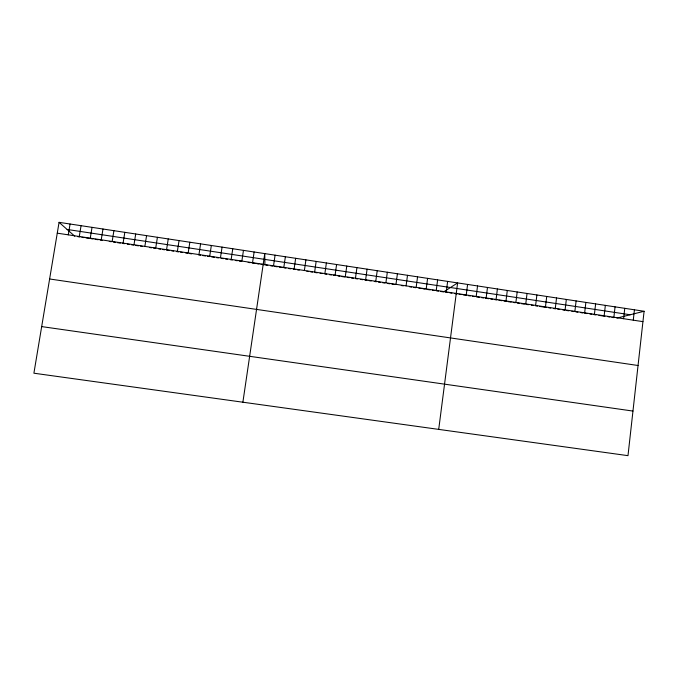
<?xml version="1.0" encoding="UTF-8"?>
<svg xmlns="http://www.w3.org/2000/svg" width="678" height="678" viewBox="0 0 678 678"><rect width="100%" height="100%" fill="white"/><g stroke="black" fill="none" stroke-linecap="round" stroke-linejoin="round"><path stroke-width="1.02" d="M644.1 311.261L627.989 455.658L33.9 373.205L59.071 222.342L644.1 311.261L616.912 318.092M623.582 318.711L624.76 308.321M633.269 320.177L634.439 309.795M604.157 315.779L605.352 305.371M613.878 317.245L615.065 306.846M594.42 314.304L595.623 303.897M574.885 311.355L576.114 300.93M584.656 312.829L585.877 302.413M555.29 308.397L556.536 297.956M565.096 309.88L566.333 299.439M535.62 305.422L536.891 294.964M545.468 306.914L546.722 296.464M515.89 302.447L517.178 291.972M525.764 303.939L527.043 293.472M496.084 299.456L497.398 288.964M505.991 300.947L507.297 290.464M486.151 297.956L487.482 287.455M466.244 294.947L467.591 284.429M476.21 296.447L477.541 285.947M446.26 291.93L447.633 281.395M438.708 429.386L457.616 282.912L443.658 291.921L440.564 291.455M426.208 288.896L427.598 278.353M436.242 290.413L437.624 279.878M406.088 285.862L407.503 275.302M416.156 287.379L417.555 276.827M395.994 284.336L397.418 273.768M375.765 281.277L377.214 270.691M385.892 282.811L387.324 272.234M355.467 278.209L356.933 267.615M365.628 279.743L367.086 269.158M335.093 275.132L336.585 264.522M345.288 276.675L346.763 266.064M324.872 273.59L326.381 262.971M304.388 270.497L305.914 259.86M314.643 272.048L316.16 261.411M283.828 267.395L285.379 256.733M294.116 268.946L295.659 258.301M242.885 402.207L264.767 253.606L264.929 264.937M273.522 265.835L275.082 255.174M252.538 262.666L254.123 251.987M231.164 259.437L232.774 248.741M241.86 261.055L243.461 250.368M209.714 256.199L211.341 245.487M220.452 257.818L222.07 247.114M198.951 254.572L200.595 243.851M177.382 251.309L179.051 240.571M188.179 252.945L189.832 242.216M155.72 248.038L157.415 237.283M166.559 249.682L168.246 238.936M144.863 246.402L146.575 235.639M123.091 243.114L124.82 232.334M133.99 244.758L135.702 233.986M101.225 239.809L102.988 229.011M112.167 241.461L113.912 230.673M90.267 238.156L92.038 227.35M68.283 234.834L70.08 224.011M79.284 236.495L81.072 225.681M41.68 326.593L632.964 411.071M49.621 278.98L638.049 365.501M67.122 229.452L630.201 314.753M57.266 233.173L642.939 321.635M77.834 236.681L79.868 236.986M81.902 237.292L83.928 237.605M85.962 237.91L89.004 238.368M91.038 238.673L93.064 238.978M95.098 239.292L98.132 239.749M100.158 240.054L102.183 240.359M109.268 241.427L111.294 241.732M113.311 242.038L115.336 242.343M117.353 242.648L120.379 243.105M122.404 243.41L124.421 243.716M127.447 244.173L129.464 244.478M131.473 244.783L133.49 245.089M135.507 245.394L138.524 245.843M140.532 246.148L142.549 246.453M149.584 247.521L151.592 247.817M153.601 248.123L155.609 248.428M158.618 248.877L160.618 249.182M162.627 249.487L164.627 249.792M166.635 250.089L169.636 250.546M171.636 250.843L173.636 251.148M176.636 251.606L178.636 251.902M180.636 252.208L182.628 252.504M185.628 252.962L187.62 253.258M189.62 253.564L191.611 253.86M198.586 254.92L200.578 255.216M202.569 255.521L205.553 255.97M207.544 256.267L209.527 256.572M211.519 256.869L214.502 257.318M216.485 257.623L218.469 257.92M221.443 258.369L223.435 258.665M225.418 258.971L227.393 259.267M230.367 259.716L232.351 260.013M235.317 260.462L237.3 260.759M239.275 261.064L241.249 261.361M248.165 262.403L250.14 262.7M252.114 263.005L255.081 263.445M257.047 263.742L259.021 264.047M260.988 264.344L263.945 264.784M265.886 265.081L267.793 265.369M270.658 265.801L272.564 266.09M274.48 266.378L277.336 266.81M279.243 267.098L282.099 267.53M284.006 267.818L285.913 268.107M288.769 268.539L290.667 268.819M293.523 269.251L295.422 269.539M297.328 269.827L299.227 270.115M306.82 271.259L308.719 271.547M310.609 271.836L312.507 272.124M315.346 272.548L317.245 272.836M320.084 273.268L321.974 273.548M324.813 273.98L326.703 274.268M329.542 274.692L331.432 274.98M333.322 275.26L335.203 275.548M338.034 275.971L339.924 276.26M341.915 276.565L345.051 277.039M347.144 277.353L349.246 277.666M351.331 277.98L353.424 278.302M355.518 278.616L357.603 278.929M360.738 279.404L362.823 279.717M364.908 280.031L367.001 280.353M369.086 280.667L371.171 280.98M374.29 281.455L376.375 281.768M378.46 282.082L380.544 282.395M382.621 282.709L384.697 283.023M387.824 283.497L389.901 283.811M391.977 284.124L394.054 284.438M401.308 285.531L403.385 285.845M409.597 286.786L411.665 287.091M413.741 287.404L415.809 287.718M418.911 288.184L420.97 288.497M423.038 288.811L425.106 289.125M427.165 289.438L430.259 289.904M432.327 290.218L434.386 290.523M436.446 290.837L438.505 291.15M445.709 292.235L447.768 292.549M449.828 292.854L451.879 293.167M454.963 293.633L457.014 293.947M459.065 294.252L461.125 294.566M463.176 294.871L466.244 295.337M468.295 295.65L470.346 295.955M472.397 296.269L474.439 296.574M476.481 296.879L479.558 297.345M481.6 297.659L483.643 297.964M485.685 298.269L488.745 298.735M490.787 299.04L492.83 299.354M494.872 299.659L496.906 299.964M498.949 300.278L502 300.735M504.034 301.04L506.076 301.354M508.11 301.659L511.161 302.117M513.195 302.422L515.221 302.735M517.255 303.041L519.289 303.346M521.314 303.651L524.357 304.117M526.391 304.422L528.416 304.727M531.459 305.185L533.484 305.49M535.51 305.795L537.527 306.1M539.552 306.405L546.629 307.473M548.655 307.778L550.672 308.083M553.697 308.541L555.714 308.846M557.731 309.151L559.748 309.456M562.774 309.914L564.782 310.219M566.8 310.524L568.817 310.829M571.834 311.278L573.842 311.583M575.851 311.888L577.859 312.194M580.876 312.651L582.885 312.948M584.894 313.253L586.894 313.558M589.902 314.007L591.911 314.312M593.911 314.617L595.92 314.923M598.92 315.372L604.92 316.279M607.92 316.728L609.92 317.033M611.912 317.338L613.912 317.635M59.071 222.342L74.783 236.224"/></g></svg>
